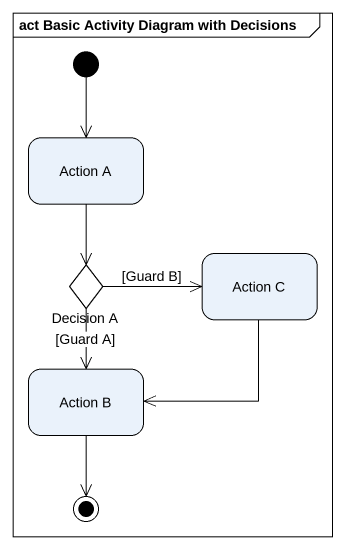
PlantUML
@startuml
mainframe act Basic Activity Diagram with Decisions
hide empty description
state "Action A" as Action_A
state "Decision A" as Decision_A <<choice>>
state "Action C" as Action_C
state "Action B" as Action_B
[*] --> Action_A
Action_A --> Decision_A
Decision_A -right-> Action_C : [Guard B]
Decision_A --> Action_B : [Guard A]
Action_C --> Action_B
Action_B --> [*]
@enduml
